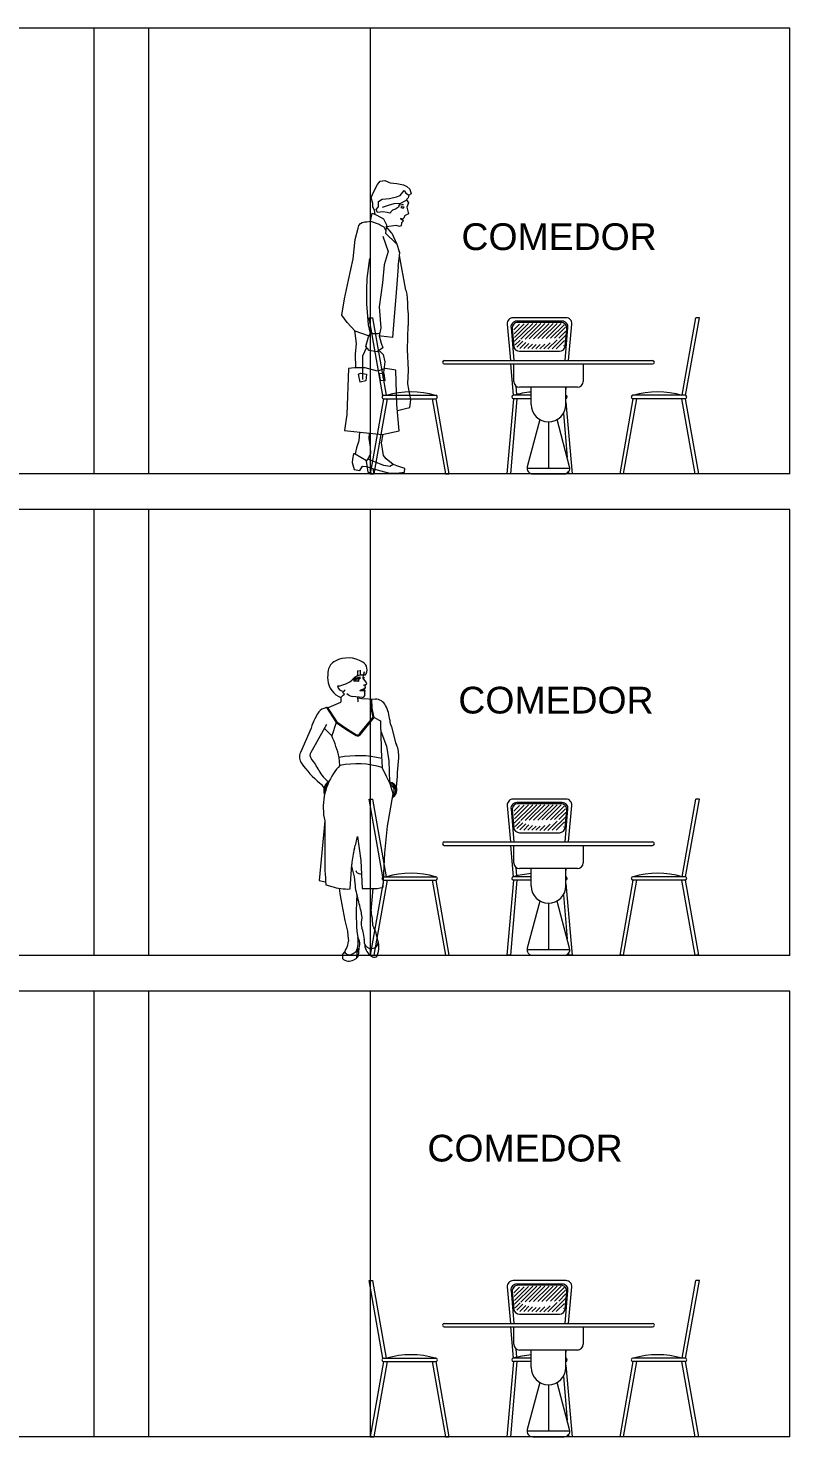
# Model space of a CAD drawing. Header units: metres. Extents: x -2 to 3328848, y -2 to 2725060.
# Drawn here: x 1663801.6 to 1663844.3, y 1363567.1 to 1363646.1 of the extents above; entities that cross this region are included whole.
import ezdxf

# ---------------------------------------------------------------- set-up
doc = ezdxf.new("R2010")
doc.units = ezdxf.units.M
doc.linetypes.add('0', pattern=[0])
doc.layers.get('0').update_dxf_attribs({"color": 253, "lineweight": 0})
for name, color, linetype, lineweight in [('CORTE123', 253, 'Continuous', 0), ('EFEC', 253, 'Continuous', 0), ('muebles', 253, 'Continuous', 0)]:
    doc.layers.add(name, color=color, linetype=linetype, lineweight=lineweight)
doc.styles.get("Standard").update_dxf_attribs({"font": 'arial.ttf'})

# ---------------------------------------------------------------- blocks, each defined once
blk = doc.blocks.new('12')
at = {"color": 0}
for p, q in [((195.106, 174.494), (195.137, 174.494)), ((195.224, 173.823), (195.106, 174.494)), ((195.255, 173.824), (195.137, 174.494)), ((196.298, 174.439), (196.325, 174.124)), ((196.331, 174.409), (196.355, 174.124)), ((196.341, 174.399), (196.355, 174.249)), ((196.806, 174.494), (196.348, 174.494)), ((196.355, 174.389), (196.404, 174.438)), ((196.357, 174.356), (196.443, 174.441)), ((196.36, 174.323), (196.481, 174.444)), ((196.362, 174.29), (196.518, 174.445)), ((196.773, 174.464), (196.38, 174.464)), ((196.762, 174.454), (196.391, 174.454)), ((196.417, 174.309), (196.553, 174.445)), ((196.453, 174.31), (196.588, 174.445)), ((196.489, 174.311), (196.624, 174.445)), ((196.526, 174.312), (196.659, 174.445)), ((196.562, 174.313), (196.694, 174.445)), ((196.598, 174.314), (196.73, 174.445)), ((196.634, 174.315), (196.765, 174.445)), ((196.671, 174.316), (196.789, 174.433)), ((196.707, 174.317), (196.801, 174.411)), ((196.743, 174.317), (196.805, 174.379)), ((196.798, 174.124), (196.823, 174.409)), ((196.799, 174.249), (196.812, 174.399)), ((196.828, 174.124), (196.855, 174.439)), ((197.809, 173.824), (197.927, 174.494)), ((197.839, 173.823), (197.958, 174.494)), ((197.958, 174.494), (197.927, 174.494)), ((196.337, 174.339), (196.347, 174.339)), ((196.339, 174.309), (196.349, 174.309)), ((196.367, 174.259), (196.409, 174.301)), ((196.382, 174.239), (196.433, 174.29)), ((196.407, 174.228), (196.458, 174.28)), ((196.441, 174.227), (196.486, 174.272)), ((196.476, 174.227), (196.515, 174.266)), ((196.51, 174.226), (196.547, 174.262)), ((196.545, 174.225), (196.582, 174.262)), ((196.579, 174.224), (196.622, 174.266)), ((196.614, 174.224), (196.668, 174.277)), ((196.65, 174.224), (196.73, 174.304)), ((196.686, 174.225), (196.801, 174.339)), ((196.722, 174.226), (196.794, 174.297)), ((196.784, 174.252), (196.787, 174.255)), ((196.804, 174.309), (196.814, 174.309)), ((196.807, 174.339), (196.817, 174.339)), ((196.404, 174.204), (196.749, 174.204)), ((195.754, 174.124), (197.554, 174.124)), ((195.754, 174.094), (197.554, 174.094)), ((196.352, 173.824), (196.328, 174.094)), ((196.354, 173.944), (196.354, 174.094)), ((196.954, 174.094), (196.954, 173.944)), ((196.381, 173.831), (196.375, 173.903)), ((196.904, 173.894), (196.404, 173.894)), ((196.504, 173.744), (196.504, 173.894)), ((196.804, 173.853), (196.808, 173.894)), ((196.804, 173.744), (196.804, 173.894)), ((195.23, 173.794), (195.115, 173.144)), ((195.26, 173.794), (195.145, 173.144)), ((195.23, 173.824), (195.68, 173.824)), ((195.23, 173.794), (195.68, 173.794)), ((195.649, 173.794), (195.764, 173.144)), ((195.68, 173.794), (195.794, 173.144)), ((196.352, 173.794), (196.295, 173.144)), ((196.382, 173.794), (196.325, 173.144)), ((196.504, 173.824), (196.352, 173.824)), ((196.504, 173.794), (196.352, 173.794)), ((197.384, 173.794), (197.27, 173.144)), ((197.415, 173.794), (197.3, 173.144)), ((197.834, 173.824), (197.384, 173.824)), ((197.834, 173.794), (197.384, 173.794)), ((197.804, 173.794), (197.919, 173.144)), ((197.834, 173.794), (197.949, 173.144)), ((196.783, 173.666), (196.816, 173.288)), ((196.804, 173.764), (196.858, 173.144)), ((196.58, 173.613), (196.471, 173.206)), ((196.654, 173.594), (196.654, 173.194)), ((196.837, 173.206), (196.729, 173.613)), ((196.468, 173.194), (196.841, 173.194)), ((196.827, 173.161), (196.828, 173.144)), ((195.115, 173.144), (195.145, 173.144)), ((195.764, 173.144), (195.794, 173.144)), ((196.325, 173.144), (196.295, 173.144)), ((196.519, 173.144), (196.789, 173.144)), ((196.858, 173.144), (196.828, 173.144)), ((197.3, 173.144), (197.27, 173.144)), ((197.949, 173.144), (197.919, 173.144))]:
    blk.add_line(p, q, dxfattribs=at)
for centre, radius, start, end in [((196.348, 174.444), 0.05, 90, 185), ((196.38, 174.414), 0.05, 90, 185), ((196.391, 174.404), 0.05, 90, 185), ((196.762, 174.404), 0.05, 355, 90), ((196.773, 174.414), 0.05, 355, 90), ((196.806, 174.444), 0.05, 355, 90), ((196.404, 174.254), 0.05, 185, 270), ((196.749, 174.254), 0.05, 270, 355), ((195.754, 174.109), 0.015, 90, 270), ((197.554, 174.109), 0.015, 270, 90), ((196.404, 173.944), 0.05, 180, 270), ((196.904, 173.944), 0.05, 270, 0), ((195.23, 173.809), 0.015, 90, 270), ((195.467, 173.089), 0.764, 73.8673, 106.1327), ((195.68, 173.809), 0.015, 270, 90), ((196.352, 173.809), 0.015, 90, 270), ((196.577, 172.995), 0.859, 94.8363, 105.1893), ((196.802, 173.809), 0.015, 270, 90), ((197.384, 173.809), 0.015, 90, 270), ((197.597, 173.089), 0.764, 73.8673, 106.1327), ((197.834, 173.809), 0.015, 270, 90), ((196.654, 173.744), 0.15, 180, 0), ((196.519, 173.194), 0.05, 165.0686, 270), ((196.789, 173.194), 0.05, 270, 14.9314)]:
    blk.add_arc(centre, radius, start, end, dxfattribs=at)
blk = doc.blocks.new('PER1')
for p, q in [((-0.015, 1.5505), (0.0007, 1.5833)), ((0.0007, 1.5833), (0.021, 1.6238)), ((0.021, 1.6238), (0.035, 1.6418)), ((0.035, 1.6418), (0.062, 1.6456)), ((0.062, 1.6456), (0.0922, 1.6322)), ((0.0922, 1.6322), (0.1294, 1.629)), ((0.1294, 1.629), (0.1669, 1.6209)), ((0.1475, 1.5607), (0.1709, 1.589)), ((0.1669, 1.6209), (0.1846, 1.6119)), ((0.1709, 1.589), (0.179, 1.5746)), ((0.1846, 1.6119), (0.2026, 1.598)), ((0.2026, 1.598), (0.2088, 1.5711)), ((-0.0059, 1.5163), (-0.015, 1.5505)), ((-0.005, 1.4966), (-0.0059, 1.5163)), ((0.0256, 1.5277), (0.0472, 1.5411)), ((0.027, 1.4982), (0.0256, 1.5277)), ((0.081, 1.5057), (0.047, 1.4942)), ((0.0472, 1.5411), (0.089, 1.5456)), ((0.1127, 1.5146), (0.081, 1.5057)), ((0.089, 1.5456), (0.1281, 1.5549)), ((0.1497, 1.5164), (0.1127, 1.5146)), ((0.1281, 1.5549), (0.1475, 1.5607)), ((0.1433, 1.5161), (0.1383, 1.4961)), ((0.1575, 1.5096), (0.1464, 1.5069)), ((0.1785, 1.5326), (0.1497, 1.5164)), ((0.1663, 1.5096), (0.1575, 1.5096)), ((0.1926, 1.5481), (0.1785, 1.5326)), ((0.179, 1.5746), (0.1942, 1.5654)), ((0.1832, 1.5377), (0.1939, 1.521)), ((0.1939, 1.521), (0.1852, 1.4958)), ((0.1968, 1.5631), (0.1926, 1.5481)), ((0.2088, 1.5711), (0.1968, 1.5631)), ((-0.0185, 1.4169), (-0.0083, 1.4619)), ((-0.0083, 1.4619), (0.017, 1.4507)), ((0.0032, 1.4797), (-0.005, 1.4966)), ((0.0072, 1.4551), (0.0032, 1.4797)), ((0.013, 1.4827), (0.027, 1.4982)), ((0.0212, 1.4658), (0.013, 1.4827)), ((0.017, 1.4507), (0.055, 1.4303)), ((0.0506, 1.4696), (0.0212, 1.4658)), ((0.0755, 1.4659), (0.0506, 1.4696)), ((0.055, 1.4303), (0.0714, 1.3965)), ((0.0905, 1.4617), (0.0755, 1.4659)), ((0.1045, 1.4796), (0.0905, 1.4617)), ((0.1215, 1.4854), (0.1045, 1.4796)), ((0.1383, 1.4961), (0.1215, 1.4854)), ((0.1507, 1.4322), (0.1628, 1.4231)), ((0.1507, 1.4322), (0.1637, 1.4306)), ((0.1613, 1.428), (0.1507, 1.4322)), ((0.1575, 1.4988), (0.1508, 1.4934)), ((0.1508, 1.4934), (0.1641, 1.4907)), ((0.1702, 1.4957), (0.1575, 1.4988)), ((0.1707, 1.4383), (0.1613, 1.428)), ((0.1613, 1.428), (0.1642, 1.4183)), ((0.1641, 1.4907), (0.1702, 1.4957)), ((0.1727, 1.4483), (0.1707, 1.4383)), ((0.1944, 1.4592), (0.1727, 1.4483)), ((0.1852, 1.4958), (0.1912, 1.4739)), ((0.1912, 1.4739), (0.1944, 1.4592)), ((-0.1049, 1.314), (-0.0883, 1.379)), ((-0.0883, 1.379), (-0.0831, 1.3935)), ((-0.0831, 1.3935), (-0.0742, 1.4039)), ((-0.0742, 1.4039), (-0.0647, 1.4105)), ((-0.0647, 1.4105), (-0.0504, 1.4138)), ((-0.0504, 1.4138), (-0.0381, 1.4135)), ((-0.0381, 1.4135), (-0.0185, 1.4169)), ((-0.0185, 1.4169), (0.0309, 1.4012)), ((0.0309, 1.4012), (0.0422, 1.3941)), ((0.0422, 1.3941), (0.057, 1.3853)), ((0.057, 1.3853), (0.067, 1.3633)), ((0.0714, 1.3965), (0.0653, 1.351)), ((0.0653, 1.351), (0.1263, 1.2932)), ((0.1008, 1.351), (0.0703, 1.388)), ((0.1259, 1.3942), (0.0718, 1.3862)), ((0.1008, 1.351), (0.1285, 1.2881)), ((0.1435, 1.3876), (0.1259, 1.3942)), ((0.1532, 1.3906), (0.1435, 1.3876)), ((0.1549, 1.4079), (0.1532, 1.3906)), ((0.1642, 1.4183), (0.1549, 1.4079)), ((-0.1146, 1.2073), (-0.1049, 1.314)), ((0.0514, 1.3331), (0.0801, 1.248)), ((0.1285, 1.2881), (0.1428, 1.2468)), ((-0.141, 1.0875), (-0.1146, 1.2073)), ((-0.0361, 1.0967), (-0.0217, 1.2085)), ((0.0801, 1.248), (0.059, 1.1729)), ((0.137, 1.1625), (0.1419, 1.2067)), ((0.1419, 1.2067), (0.1442, 1.2256)), ((0.1464, 1.2419), (0.1428, 1.2468)), ((0.1803, 1.0312), (0.1441, 1.2249)), ((0.1442, 1.2256), (0.1464, 1.2419)), ((0.059, 1.1729), (0.0491, 1.0711)), ((0.137, 1.1625), (0.1294, 1.0634)), ((-0.1632, 0.9827), (-0.141, 1.0875)), ((-0.0391, 0.9533), (-0.0381, 1.0348)), ((-0.0381, 1.0348), (-0.0361, 1.0967)), ((0.0491, 1.0711), (0.0308, 0.9369)), ((0.1294, 1.0634), (0.1214, 0.9716)), ((0.1803, 1.0312), (0.1844, 1.0079)), ((-0.1785, 0.8906), (-0.1632, 0.9827)), ((-0.0292, 0.8355), (-0.0391, 0.9533)), ((0.1214, 0.9716), (0.1119, 0.86)), ((0.1844, 1.0079), (0.187, 0.9849)), ((0.187, 0.9849), (0.1897, 0.9585)), ((0.1897, 0.9585), (0.1897, 0.9289)), ((-0.1494, 0.85), (-0.1785, 0.8906)), ((0.0308, 0.9369), (0.0398, 0.8195)), ((0.1897, 0.9289), (0.1924, 0.896)), ((0.1924, 0.896), (0.1924, 0.8664)), ((-0.105, 0.8002), (-0.1494, 0.85)), ((-0.1077, 0.805), (-0.0993, 0.7313)), ((-0.0297, 0.7742), (-0.105, 0.8002)), ((-0.0179, 0.7871), (-0.0292, 0.8355)), ((-0.0199, 0.7954), (-0.0045, 0.7874)), ((0.0252, 0.7874), (0.0334, 0.7913)), ((0.0398, 0.8195), (0.0296, 0.7745)), ((0.1119, 0.86), (0.1041, 0.7658)), ((0.1889, 0.6982), (0.1923, 0.8317)), ((0.1924, 0.8664), (0.1923, 0.8317)), ((-0.0993, 0.7313), (-0.1038, 0.6718)), ((-0.0441, 0.7142), (-0.0294, 0.7692)), ((-0.0258, 0.6929), (-0.0441, 0.7142)), ((-0.0294, 0.7692), (-0.0179, 0.7871)), ((-0.0045, 0.7874), (0.009, 0.7874)), ((0.009, 0.7874), (0.0252, 0.7874)), ((0.0296, 0.7745), (0.0415, 0.7331)), ((0.042, 0.7727), (0.0297, 0.7751)), ((0.0415, 0.7331), (0.0501, 0.7064)), ((0.1041, 0.7658), (0.042, 0.7727)), ((-0.1038, 0.6718), (-0.1027, 0.5951)), ((-0.0414, 0.7094), (-0.0638, 0.6614)), ((-0.0638, 0.6614), (-0.0625, 0.5305)), ((0.0191, 0.6851), (-0.0258, 0.6929)), ((0.0501, 0.7064), (0.0191, 0.6851)), ((0.0337, 0.6883), (0.0519, 0.6694)), ((0.0519, 0.6694), (0.0613, 0.6279)), ((0.1944, 0.5824), (0.1889, 0.6982)), ((-0.1419, 0.591), (-0.1518, 0.3336)), ((-0.1075, 0.5951), (-0.1419, 0.591)), ((-0.0483, 0.5954), (-0.1075, 0.5951)), ((-0.0861, 0.5591), (-0.0744, 0.5644)), ((-0.0765, 0.515), (-0.0861, 0.5591)), ((-0.0744, 0.5644), (-0.0416, 0.5587)), ((0.0218, 0.5766), (-0.0483, 0.5954)), ((-0.0416, 0.5587), (-0.0447, 0.5215)), ((0.0656, 0.591), (0.0218, 0.5766)), ((0.0591, 0.5635), (0.0299, 0.5621)), ((0.0299, 0.5621), (0.0366, 0.5254)), ((0.0613, 0.6279), (0.0508, 0.5384)), ((0.0638, 0.5242), (0.0591, 0.5635)), ((0.1228, 0.5814), (0.0656, 0.591)), ((0.1296, 0.3891), (0.1228, 0.5814)), ((0.1907, 0.5056), (0.1944, 0.5824)), ((-0.0447, 0.5215), (-0.0765, 0.515)), ((0.0366, 0.5254), (0.0638, 0.5242)), ((0.2074, 0.415), (0.1907, 0.5056)), ((0.202, 0.3728), (0.2074, 0.415)), ((-0.1518, 0.3336), (-0.1648, 0.244)), ((0.1416, 0.2414), (0.1296, 0.3891)), ((0.1323, 0.3559), (0.1776, 0.3667)), ((0.1776, 0.3667), (0.202, 0.3728)), ((-0.1648, 0.244), (-0.0233, 0.2286)), ((0.0462, 0.222), (0.1416, 0.2414)), ((-0.083, 0.1862), (-0.0959, 0.1461)), ((-0.0802, 0.2348), (-0.083, 0.1862)), ((-0.0253, 0.2288), (-0.0268, 0.1988)), ((-0.0268, 0.1988), (-0.0195, 0.1497)), ((-0.0233, 0.2286), (0.0462, 0.222)), ((0.0435, 0.175), (0.0532, 0.2235)), ((0.0543, 0.1039), (0.0435, 0.175)), ((-0.1201, 0.0832), (-0.1216, 0.0633)), ((-0.1141, 0.1131), (-0.1201, 0.0832)), ((-0.1042, 0.1136), (-0.1141, 0.1131)), ((-0.0959, 0.1461), (-0.1042, 0.1136)), ((-0.1042, 0.1136), (-0.0404, 0.0753)), ((-0.029, 0.09), (-0.043, 0.072)), ((0.057, 0.0472), (-0.0336, 0.0824)), ((-0.0179, 0.1152), (-0.029, 0.09)), ((-0.0195, 0.1497), (-0.0179, 0.1152)), ((0.07, 0.0849), (0.0543, 0.1039)), ((0.1087, 0.0521), (0.07, 0.0849)), ((-0.1216, 0.0633), (-0.1099, 0.0244)), ((-0.1099, 0.0244), (-0.0775, 0.0185)), ((-0.0775, 0.0185), (-0.0639, 0.0439)), ((-0.0639, 0.0439), (-0.0416, 0.0425)), ((-0.043, 0.072), (-0.0393, 0.0475)), ((-0.0416, 0.0425), (-0.0014, 0.0296)), ((-0.0393, 0.0475), (-0.0326, 0.0108)), ((-0.0326, 0.0108), (0, 0)), ((0, 0), (-0.0014, 0.0296)), ((-0.0014, 0.0296), (0.0387, 0.0167)), ((0.0387, 0.0167), (0.0887, 0.0042)), ((0.0894, 0.0413), (0.057, 0.0472)), ((0.0887, 0.0042), (0.1283, 0.0037)), ((0.1087, 0.0521), (0.0894, 0.0413)), ((0.1413, 0.0413), (0.1087, 0.0521)), ((0.1283, 0.0037), (0.1724, 0.0107)), ((0.1739, 0.0306), (0.1413, 0.0413)), ((0.1724, 0.0107), (0.1739, 0.0306))]:
    blk.add_line(p, q)
blk = doc.blocks.new('PE-10')
for p, q in [((0.0487, 1.6295), (0.0452, 1.5985)), ((0.0482, 1.5997), (0.0487, 1.6295)), ((0.0531, 1.5686), (0.052, 1.5838)), ((0.0549, 1.5844), (0.0531, 1.5686)), ((0.063, 1.6327), (0.0628, 1.6037)), ((0.0652, 1.6041), (0.063, 1.6327)), ((0.0781, 1.6046), (0.0769, 1.588)), ((0.0959, 1.5646), (0.0769, 1.588)), ((0.0771, 1.5916), (0.0858, 1.5904)), ((0.085, 1.6224), (0.0805, 1.6045)), ((0.0824, 1.6043), (0.085, 1.6224)), ((-0.0322, 1.5042), (-0.0316, 1.5135)), ((-0.0312, 1.5001), (-0.0322, 1.5042)), ((0.0612, 1.5169), (0.0721, 1.5239)), ((0.0612, 1.5169), (0.0695, 1.5169)), ((0.0695, 1.5169), (0.0769, 1.5175)), ((0.0721, 1.5239), (0.0819, 1.5281)), ((0.0829, 1.5173), (0.0854, 1.5184)), ((0.0871, 1.5287), (0.0854, 1.5184)), ((0.0871, 1.51), (0.0866, 1.5037)), ((0.0866, 1.5037), (0.0885, 1.4967)), ((0.0899, 1.5449), (0.0915, 1.5501)), ((-0.1263, 1.4221), (-0.1413, 1.417)), ((-0.1263, 1.4221), (-0.1221, 1.4248)), ((-0.1263, 1.4221), (-0.0727, 1.3389)), ((-0.1221, 1.4248), (-0.0691, 1.3424)), ((-0.1205, 1.4224), (-0.111, 1.4236)), ((-0.111, 1.4236), (-0.0464, 1.4519)), ((-0.0455, 1.4783), (-0.0464, 1.4519)), ((-0.0455, 1.4783), (-0.0328, 1.4919)), ((-0.0328, 1.4919), (-0.0264, 1.4976)), ((-0.0264, 1.4976), (-0.0312, 1.5001)), ((0.0729, 1.4787), (0.0203, 1.4851)), ((0.0473, 1.4818), (0.0492, 1.4546)), ((0.0476, 1.4768), (0.0717, 1.4728)), ((0.0717, 1.4728), (0.1475, 1.4699)), ((0.1241, 1.4183), (0.1219, 1.4709)), ((0.1291, 1.4189), (0.1268, 1.4711)), ((-0.1766, 1.3874), (-0.1917, 1.3596)), ((0.0593, 1.2747), (0.1347, 1.3677)), ((0.0635, 1.2719), (0.1401, 1.3664)), ((0.1347, 1.3677), (0.1241, 1.4183)), ((0.1401, 1.3664), (0.1291, 1.4189)), ((0.1401, 1.3664), (0.1769, 1.3478)), ((-0.2125, 1.3071), (-0.273, 1.1702)), ((-0.1273, 1.328), (-0.1908, 1.2123)), ((-0.1403, 1.307), (-0.0967, 1.2637)), ((-0.0727, 1.3389), (-0.0967, 1.2637)), ((-0.0727, 1.3389), (-0.0123, 1.2964)), ((-0.0691, 1.3424), (-0.0096, 1.3006)), ((-0.0123, 1.2964), (0.0397, 1.2657)), ((-0.0096, 1.3006), (0.0422, 1.27)), ((0.1773, 1.2895), (0.2092, 1.2061)), ((0.2369, 1.3138), (0.2608, 1.2261)), ((-0.1908, 1.2123), (-0.215, 1.1704)), ((0.2092, 1.2061), (0.2222, 1.1233)), ((0.2608, 1.2261), (0.2662, 1.2133)), ((-0.0513, 1.0967), (-0.0556, 1.1419)), ((0.2222, 1.1233), (0.2265, 1.0035)), ((0.2089, 1.0361), (0.1861, 1.0855)), ((0.2311, 0.995), (0.2089, 1.0361)), ((0.2478, 0.9377), (0.2311, 0.995)), ((0.2158, 0.7579), (0.2478, 0.9377)), ((-0.1364, 0.7868), (-0.1679, 0.4515)), ((-0.1364, 0.7868), (-0.1365, 0.6203)), ((0.2012, 0.6074), (0.2158, 0.7579)), ((0.0467, 0.6998), (0.0662, 0.5649)), ((-0.1365, 0.6203), (-0.1365, 0.5857)), ((0.0662, 0.5649), (0.0727, 0.4068)), ((0.1915, 0.4144), (0.2012, 0.6074)), ((0.0063, 0.4046), (0.0151, 0.5442)), ((0.0144, 0.532), (0.0289, 0.4728)), ((-0.1679, 0.4515), (-0.1314, 0.4445)), ((-0.1302, 0.4285), (-0.0969, 0.4184)), ((0.0289, 0.4728), (0.0321, 0.4367)), ((0.0727, 0.4068), (0.0981, 0.4065)), ((0.0981, 0.4065), (0.1565, 0.4072)), ((0.1239, 0.2806), (0.1347, 0.4069)), ((0.1565, 0.4072), (0.1915, 0.4144)), ((0.0714, 0.2421), (0.0676, 0.218)), ((0.0704, 0.26), (0.0714, 0.2421)), ((-0.0082, 0.168), (-0.0077, 0.1445)), ((0.0439, 0.1673), (0.0491, 0.1331)), ((-0.0077, 0.1445), (-0.0025, 0.1112)), ((0.0491, 0.1331), (0.0569, 0.1132)), ((-0.0372, 0.0356), (-0.0372, 0.0149)), ((0.0259, 0.0066), (0.0438, 0.0159)), ((0.0438, 0.0159), (0.0446, 0.0482)), ((0.0515, 0.0292), (0.0439, 0.0213)), ((0.0446, 0.0482), (0.0556, 0.0736)), ((0.0556, 0.0736), (0.0515, 0.0292))]:
    blk.add_line(p, q)
for centre, radius, start, end in [((-0.0447, 1.6179), 0.0731, 117.64077, 169.05206), ((-0.0056, 1.5431), 0.1574, 58.51159, 117.64077), ((0.0501, 1.6341), 0.0508, 322.37785, 58.51159), ((0.0802, 1.5937), 0.2003, 169.05206, 184.91961), ((-0.0741, 1.6795), 0.1365, 273.85577, 315.04547), ((0.0622, 1.5376), 0.0546, 87.3799, 139.36812), ((0.0748, 1.5308), 0.0739, 113.62502, 135.04547), ((0.0622, 1.5376), 0.0474, 87.3799, 139.36812), ((0.0748, 1.5308), 0.0739, 99.39368, 111.07837), ((0.0748, 1.5308), 0.0739, 85.6198, 97.45735), ((0.0748, 1.5308), 0.0739, 77.88848, 84.0746), ((-0.0028, 1.5872), 0.117, 185.25728, 248.5867), ((-0.0294, 1.5495), 0.036, 189.92823, 268.67772), ((-0.0301, 1.5201), 0.00659, 268.67772, 14.4466), ((0.04, 1.5262), 0.0444, 72.82133, 108.05076), ((0.0789, 1.4927), 0.0249, 80.73938, 94.68261), ((0.0938, 1.5226), 0.0276, 94.81301, 124.66001), ((0.0855, 1.5198), 0.00908, 79.90146, 113.35431), ((0.0845, 1.5147), 0.00532, 253.82654, 299.58368), ((0.0867, 1.5154), 0.00318, 13.71857, 113.18392), ((0.0878, 1.5324), 0.00373, 259.90146, 351.73524), ((0.0844, 1.5149), 0.00556, 299.58368, 13.71857), ((0.0958, 1.5419), 0.00665, 153.4251, 210.90021), ((0.0815, 1.5333), 0.0101, 351.73524, 30.90021), ((0.0908, 1.558), 0.00793, 274.81301, 351.59795), ((0.0898, 1.5581), 0.00892, 351.59795, 46.7853), ((0.0271, 1.5408), 0.0561, 226.09931, 263.09363), ((0.0745, 1.4931), 0.0144, 263.63087, 14.75357), ((0.1449, 1.4026), 0.0674, 27.44874, 87.78834), ((0.0162, 1.3357), 0.2124, 4.55938, 27.44874), ((0.0128, 1.2482), 0.2329, 151.4233, 165.34442), ((-0.1211, 1.3572), 0.0632, 108.64714, 151.37335), ((3.7744, 1.3438), 3.5976, 179.93629, 184.11845), ((0.363, 1.3634), 0.1355, 184.55938, 201.44761), ((0.0485, 1.2806), 0.0173, 239.43857, 329.75421), ((0.0485, 1.2806), 0.0123, 239.43857, 331.3849), ((-0.7532, 0.9746), 0.7173, 13.4873, 23.76963), ((0.1198, 1.152), 0.1587, 356.06198, 22.72212), ((-0.2168, 1.1454), 0.0615, 156.1697, 215.55058), ((0.2253, 1.4613), 0.6048, 215.55058, 229.90872), ((-0.1887, 1.1552), 0.0304, 149.96401, 219.31344), ((-0.4879, 0.9101), 0.3563, 26.60105, 39.31344), ((0.0509, 0.6033), 0.5491, 76.09657, 101.18699), ((0.0465, 0.6477), 0.4595, 72.31102, 102.29103), ((-17.9789, 2.3835), 18.2992, 355.58477, 356.10708), ((-0.0151, 1.1469), 0.1725, 206.60105, 235.27495), ((0.191, 0.8626), 0.336, 145.66268, 193.02796), ((0.0519, 0.9788), 0.1566, 131.22204, 152.09818), ((-0.2535, 0.8926), 0.1386, 35.0506, 49.90872), ((-0.0883, 0.9576), 0.0537, 117.78333, 204.63639), ((-0.0883, 0.9576), 0.0472, 129.39042, 193.0293), ((0.2246, 0.9595), 0.0441, 297.0508, 87.57814), ((0.2246, 0.9595), 0.0374, 305.34854, 81.19419), ((0.2246, 0.9595), 0.0285, 320.82896, 71.66889), ((-0.6834, 0.8378), 0.743, 343.85664, 349.29263), ((1.8302, 0.5857), 1.9667, 180, 184.58447), ((0.4192, 0.5187), 0.4049, 163.85664, 176.38898), ((0.0614, 0.5149), 0.0246, 196.66779, 288.6567), ((-0.0023, 0.7318), 0.3273, 253.21289, 271.51701), ((1.9086, 0.6712), 1.9817, 187.60665, 194.70893), ((0.462, 0.475), 0.4317, 185.0832, 197.9258), ((1.2468, 0.2678), 1.2071, 175.25176, 184.77694), ((-0.4261, 0.1877), 0.5018, 8.29226, 17.9258), ((0.1617, 0.2721), 0.0388, 167.24904, 202.09129), ((0.0537, 0.2282), 0.0778, 353.48098, 22.09129), ((0.1233, 0.2092), 0.0563, 171.07884, 202.96405), ((-0.0012, 0.1565), 0.0789, 6.91903, 22.96405), ((0.5437, 0.2226), 0.47, 186.91903, 192.4142), ((0.1774, 0.2141), 0.0467, 173.48098, 215.78064), ((0.1005, 0.1587), 0.0481, 8.7459, 35.78064), ((0.3414, 0.1958), 0.1957, 188.7459, 200.34277), ((-0.1519, 0.134), 0.1512, 319.34499, 351.30261), ((-0.0787, 0.107), 0.1304, 336.14666, 11.56447), ((0.0103, 0.0949), 0.0501, 334.85238, 21.42721), ((-0.0142, 0.0998), 0.1011, 0.00142, 12.4142), ((0.1248, 0.1094), 0.039, 194.18469, 356.60156), ((0.1749, 0.0998), 0.0879, 180.00142, 230.23897), ((0.0283, 0.0797), 0.1382, 339.10057, 20.34277), ((0, 0.054), 0.054, 226.4502, 298.62208), ((0.0022, 0.0648), 0.0291, 204.19202, 302.62104), ((-0.2621, 0.5193), 0.5548, 300.31345, 303.06), ((0.145, 0.0638), 0.0411, 230.23897, 272.91552), ((0.1464, 0.0346), 0.0118, 272.91552, 339.10057)]:
    blk.add_arc(centre, radius, start, end)

msp = doc.modelspace()

# ---------------------------------------------------------------- linework, layer by layer
for p, q in [((1663805.321, 1363646.098), (1663805.321, 1363621.098)), ((1663808.383, 1363646.098), (1663808.383, 1363621.098)), ((1663820.807, 1363646.098), (1663820.807, 1363621.098)), ((1663805.321, 1363619.098), (1663805.321, 1363594.098)), ((1663808.383, 1363619.098), (1663808.383, 1363594.098)), ((1663820.807, 1363619.098), (1663820.807, 1363594.098)), ((1663805.321, 1363592.098), (1663805.321, 1363567.098)), ((1663808.383, 1363592.098), (1663808.383, 1363567.098)), ((1663820.807, 1363592.098), (1663820.807, 1363567.098))]:
    msp.add_line(p, q)
at = {"layer": 'CORTE123', "linetype": '0', "ltscale": 0.004}
for p, q in [((1663844.318, 1363646.098), (1663775.608, 1363646.098)), ((1663844.318, 1363621.098), (1663844.318, 1363646.098)), ((1663844.318, 1363621.098), (1663844.318, 1363622.859)), ((1663844.318, 1363621.098), (1663775.608, 1363621.098)), ((1663844.318, 1363621.098), (1663775.608, 1363621.098)), ((1663844.318, 1363619.098), (1663775.608, 1363619.098)), ((1663844.318, 1363594.098), (1663844.318, 1363619.098)), ((1663844.318, 1363594.098), (1663775.608, 1363594.098)), ((1663844.318, 1363592.098), (1663775.608, 1363592.098)), ((1663844.318, 1363567.098), (1663844.318, 1363592.098)), ((1663844.318, 1363567.098), (1663775.608, 1363567.098))]:
    msp.add_line(p, q, dxfattribs=at)

# ---------------------------------------------------------------- block references
at = {"layer": 'EFEC', "xscale": 10, "yscale": 10, "zscale": 10}
for name, p in [('PER1', (1663821.004, 1363621.098)), ('PE-10', (1663819.62, 1363593.775))]:
    msp.add_blockref(name, p, dxfattribs=at)
at = {"layer": 'muebles', "xscale": 6.487622765644119, "yscale": 6.487622765644119, "zscale": 6.487622765644119}
for p in [(1662554.975, 1362497.808), (1662554.975, 1362470.808), (1662554.975, 1362443.808)]:
    msp.add_blockref('12', p, dxfattribs=at)

# ---------------------------------------------------------------- texts
at = {"linetype": 'Continuous', "char_height": 1.5, "attachment_point": 1}
for insert in [(1663825.918, 1363635.154), (1663825.744, 1363609.163), (1663824.01, 1363584.038)]:
    msp.add_mtext_dynamic_manual_height_columns('COMEDOR', width=45.32036, gutter_width=125, heights=[0], dxfattribs=dict(at, insert=insert))

doc.saveas('drawing.dxf')
